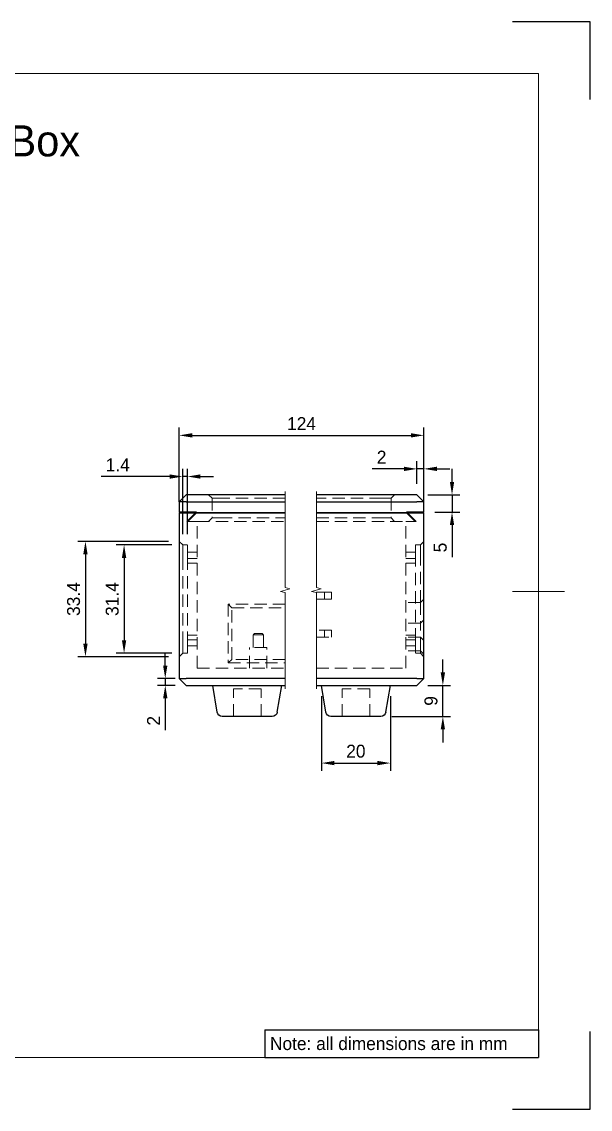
# Model space of a CAD drawing. Header units: millimetres. Extents: x 0 to 297, y 0 to 210.
# Drawn here: x 187.2 to 297, y 0 to 210 of the extents above; entities that cross this region are included whole.
import ezdxf

# ---------------------------------------------------------------- set-up
doc = ezdxf.new("R2010")
doc.units = ezdxf.units.MM
doc.header["$LTSCALE"] = 0.75
doc.linetypes.add('HIDDEN2', pattern=[4.7625, 3.175, -1.5875])
for name, color, linetype, lineweight in [('BORDER', 7, 'Continuous', 13), ('Break Lines', 7, 'Continuous', 13), ('Custom Tables', 7, 'Continuous', 13), ('FD_Dimensions', 7, 'Continuous', 13), ('Hidden', 7, 'HIDDEN2', 13), ('Notes', 7, 'Continuous', 13), ('Visible', 7, 'Continuous', 25)]:
    doc.layers.add(name, color=color, linetype=linetype, lineweight=lineweight)
doc.styles.get("Standard").update_dxf_attribs({"font": ''})
doc.styles.get('Standard').set_extended_font_data('Inter Variable Text Medium')
doc.dimstyles.new('Dim-ISO-25', dxfattribs={"dimtxt": 2.5, "dimasz": 2.5, "dimexe": 1.5, "dimexo": 2.1, "dimgap": 1, "dimtad": 1, "dimdsep": 46, "dimtxsty": 'Standard', "dimcen": 0, "dimazin": 2, "dimtp": 0.1, "dimtm": 0.1, "dimtfac": 0.72, "dimtmove": 0, "dimatfit": 3, "dimfxl": 1, "dimarcsym": 0})

# ---------------------------------------------------------------- blocks, each defined once
blk = doc.blocks.new('ISO_A4(L)_SHEET')
at = {"layer": 'BORDER'}
for p, q in [((287, 200), (20, 200)), ((287, 10), (287, 200)), ((292, 100), (282, 100)), ((287, 10), (20, 10))]:
    blk.add_line(p, q, dxfattribs=at)
at = {"layer": 'Defpoints'}
for p, q in [((297, 210), (282, 210)), ((297, 195), (297, 210)), ((297, 0), (297, 15)), ((282, 0), (297, 0))]:
    blk.add_line(p, q, dxfattribs=at)
blk = doc.blocks.new('*D53')
at = {"layer": 'Defpoints', "color": 0, "transparency": 16777216}
for p in [(217.623815, 109.646632), (199.510727, 87.379965), (217.623815, 87.379965)]:
    blk.add_point(p, dxfattribs=at)
at = {"layer": 'FD_Dimensions', "color": 0, "lineweight": -2, "transparency": 16777216}
for p, q in [((215.523815, 109.646632), (198.010727, 109.646632)), ((199.510727, 107.146632), (199.510727, 89.879965)), ((215.523815, 87.379965), (198.010727, 87.379965))]:
    blk.add_line(p, q, dxfattribs=at)
at = {"layer": 'FD_Dimensions', "color": 0, "transparency": 16777216}
for points in [[(199.09406, 107.146632), (199.927394, 107.146632), (199.510727, 109.646632)], [(199.09406, 89.879965), (199.927394, 89.879965), (199.510727, 87.379965)]]:
    blk.add_solid(points, dxfattribs=at)
at = {"layer": 'FD_Dimensions', "color": 0, "transparency": 16777216, "insert": (197.22717, 98.513299), "char_height": 2.5, "attachment_point": 5, "rotation": 90}
blk.add_mtext('33.4', dxfattribs=at)
blk = doc.blocks.new('*D54')
at = {"layer": 'Defpoints', "color": 0, "transparency": 16777216}
for p in [(218.290482, 108.979965), (206.975561, 88.046632), (218.290482, 88.046632)]:
    blk.add_point(p, dxfattribs=at)
at = {"layer": 'FD_Dimensions', "color": 0, "lineweight": -2, "transparency": 16777216}
for p, q in [((216.190482, 108.979965), (205.475561, 108.979965)), ((206.975561, 106.479965), (206.975561, 90.546632)), ((216.190482, 88.046632), (205.475561, 88.046632))]:
    blk.add_line(p, q, dxfattribs=at)
at = {"layer": 'FD_Dimensions', "color": 0, "transparency": 16777216}
for points in [[(206.558894, 106.479965), (207.392228, 106.479965), (206.975561, 108.979965)], [(206.558894, 90.546632), (207.392228, 90.546632), (206.975561, 88.046632)]]:
    blk.add_solid(points, dxfattribs=at)
at = {"layer": 'FD_Dimensions', "color": 0, "transparency": 16777216, "insert": (204.692004, 98.513299), "char_height": 2.5, "attachment_point": 5, "rotation": 90}
blk.add_mtext('31.4', dxfattribs=at)
blk = doc.blocks.new('*D55')
at = {"layer": 'Defpoints', "color": 0, "transparency": 16777216}
for p in [(219.223815, 122.178259), (218.290482, 108.979965), (219.223815, 108.979965)]:
    blk.add_point(p, dxfattribs=at)
at = {"layer": 'FD_Dimensions', "color": 0, "lineweight": -2, "transparency": 16777216}
for p, q in [((215.790482, 122.178259), (202.558938, 122.178259)), ((218.290482, 111.079965), (218.290482, 123.678259)), ((219.223815, 122.178259), (218.290482, 122.178259)), ((219.223815, 111.079965), (219.223815, 123.678259)), ((221.723815, 122.178259), (224.223815, 122.178259))]:
    blk.add_line(p, q, dxfattribs=at)
at = {"layer": 'FD_Dimensions', "color": 0, "transparency": 16777216}
for points in [[(215.790482, 122.594925), (215.790482, 121.761592), (218.290482, 122.178259)], [(221.723815, 122.594925), (221.723815, 121.761592), (219.223815, 122.178259)]]:
    blk.add_solid(points, dxfattribs=at)
at = {"layer": 'FD_Dimensions', "color": 0, "transparency": 16777216, "insert": (205.748535, 124.440843), "char_height": 2.5, "attachment_point": 5}
blk.add_mtext('1.4', dxfattribs=at)
blk = doc.blocks.new('*Z20')
at = {"layer": 'Break Lines'}
blk.add_lwpolyline([(238.102089, 81.196632), (238.102089, 99.759132), (237.192089, 100.002882), (239.012089, 100.490382), (238.102089, 100.734132), (238.102089, 119.296632)], dxfattribs=at)
blk = doc.blocks.new('*Z21')
at = {"layer": 'Break Lines'}
blk.add_lwpolyline([(244.102089, 81.196632), (244.102089, 99.759132), (243.192089, 100.002882), (245.012089, 100.490382), (244.102089, 100.734132), (244.102089, 119.296632)], dxfattribs=at)
blk = doc.blocks.new('*D59')
at = {"layer": 'Defpoints', "color": 0, "transparency": 16777216}
for p in [(245.072163, 81.846632), (258.405497, 81.846632), (258.405497, 66.846632)]:
    blk.add_point(p, dxfattribs=at)
at = {"layer": 'FD_Dimensions', "color": 0, "lineweight": -2, "transparency": 16777216}
for p, q in [((245.072163, 79.746632), (245.072163, 65.346632)), ((258.405497, 79.746632), (258.405497, 65.346632)), ((247.572163, 66.846632), (255.905497, 66.846632))]:
    blk.add_line(p, q, dxfattribs=at)
at = {"layer": 'FD_Dimensions', "color": 0, "transparency": 16777216}
for points in [[(247.572163, 67.263299), (247.572163, 66.429965), (245.072163, 66.846632)], [(255.905497, 67.263299), (255.905497, 66.429965), (258.405497, 66.846632)]]:
    blk.add_solid(points, dxfattribs=at)
at = {"layer": 'FD_Dimensions', "color": 0, "transparency": 16777216, "insert": (251.73883, 69.130189), "char_height": 2.5, "attachment_point": 5}
blk.add_mtext('20', dxfattribs=at)
blk = doc.blocks.new('*T28')
at = {"layer": 'Custom Tables', "color": 0, "linetype": 'ByBlock', "lineweight": -2, "transparency": 16777216}
for p, q in [((0, 0), (52.847744, 0)), ((0, 0), (0, -5.333333)), ((52.847744, 0), (52.847744, -5.333333)), ((0, -5.333333), (52.847744, -5.333333))]:
    blk.add_line(p, q, dxfattribs=at)
at = {"layer": 'Custom Tables', "color": 0, "transparency": 16777216, "insert": (1, -2.666667), "char_height": 2.5, "width": 50.847744, "attachment_point": 4}
blk.add_mtext('Note: all dimensions are in mm', dxfattribs=at)
blk = doc.blocks.new('*D62')
at = {"layer": 'Defpoints', "color": 0, "transparency": 16777216}
for p in [(263.53883, 81.846632), (268.537043, 81.846632), (256.55837, 75.846632)]:
    blk.add_point(p, dxfattribs=at)
at = {"layer": 'FD_Dimensions', "color": 0, "lineweight": -2, "transparency": 16777216}
for p, q in [((268.537043, 84.346632), (268.537043, 86.846632)), ((265.63883, 81.846632), (270.037043, 81.846632)), ((268.537043, 75.846632), (268.537043, 81.846632)), ((258.65837, 75.846632), (270.037043, 75.846632)), ((268.537043, 73.346632), (268.537043, 70.846632))]:
    blk.add_line(p, q, dxfattribs=at)
at = {"layer": 'FD_Dimensions', "color": 0, "transparency": 16777216}
for points in [[(268.120376, 84.346632), (268.953709, 84.346632), (268.537043, 81.846632)], [(268.120376, 73.346632), (268.953709, 73.346632), (268.537043, 75.846632)]]:
    blk.add_solid(points, dxfattribs=at)
at = {"layer": 'FD_Dimensions', "color": 0, "transparency": 16777216, "insert": (266.25013, 78.846632), "char_height": 2.5, "attachment_point": 5, "rotation": 90}
blk.add_mtext('9', dxfattribs=at)
blk = doc.blocks.new('*D63')
at = {"layer": 'Defpoints', "color": 0, "transparency": 16777216}
for p in [(263.53883, 123.659654), (263.53883, 118.646632), (264.872163, 117.313299)]:
    blk.add_point(p, dxfattribs=at)
at = {"layer": 'FD_Dimensions', "color": 0, "lineweight": -2, "transparency": 16777216}
for p, q in [((263.53883, 120.746632), (263.53883, 125.159654)), ((264.872163, 119.413299), (264.872163, 125.159654)), ((261.03883, 123.659654), (254.884468, 123.659654)), ((264.872163, 123.659654), (263.53883, 123.659654)), ((267.372163, 123.659654), (269.872163, 123.659654))]:
    blk.add_line(p, q, dxfattribs=at)
at = {"layer": 'FD_Dimensions', "color": 0, "transparency": 16777216}
for points in [[(261.03883, 124.076321), (261.03883, 123.242987), (263.53883, 123.659654)], [(267.372163, 124.076321), (267.372163, 123.242987), (264.872163, 123.659654)]]:
    blk.add_solid(points, dxfattribs=at)
at = {"layer": 'FD_Dimensions', "color": 0, "transparency": 16777216, "insert": (256.711649, 125.926432), "char_height": 2.5, "attachment_point": 5}
blk.add_mtext('2', dxfattribs=at)
blk = doc.blocks.new('*D64')
at = {"layer": 'Defpoints', "color": 0, "transparency": 16777216}
for p in [(263.53883, 118.646632), (264.872163, 115.313299), (270.308006, 115.313299)]:
    blk.add_point(p, dxfattribs=at)
at = {"layer": 'FD_Dimensions', "color": 0, "lineweight": -2, "transparency": 16777216}
for p, q in [((270.308006, 121.146632), (270.308006, 123.646632)), ((265.63883, 118.646632), (271.808006, 118.646632)), ((270.308006, 118.646632), (270.308006, 115.313299)), ((266.972163, 115.313299), (271.808006, 115.313299)), ((270.308006, 112.813299), (270.308006, 106.625379))]:
    blk.add_line(p, q, dxfattribs=at)
at = {"layer": 'FD_Dimensions', "color": 0, "transparency": 16777216}
for points in [[(269.891339, 121.146632), (270.724673, 121.146632), (270.308006, 118.646632)], [(269.891339, 112.813299), (270.724673, 112.813299), (270.308006, 115.313299)]]:
    blk.add_solid(points, dxfattribs=at)
at = {"layer": 'FD_Dimensions', "color": 0, "transparency": 16777216, "insert": (268.041228, 108.469339), "char_height": 2.5, "attachment_point": 5, "rotation": 90}
blk.add_mtext('5', dxfattribs=at)
blk = doc.blocks.new('*D65')
at = {"layer": 'Defpoints', "color": 0, "transparency": 16777216}
for p in [(218.957148, 83.179965), (214.927301, 81.846632), (218.957148, 81.846632)]:
    blk.add_point(p, dxfattribs=at)
at = {"layer": 'FD_Dimensions', "color": 0, "lineweight": -2, "transparency": 16777216}
for p, q in [((214.927301, 85.679965), (214.927301, 88.179965)), ((216.857148, 83.179965), (213.427301, 83.179965)), ((214.927301, 83.179965), (214.927301, 81.846632)), ((216.857148, 81.846632), (213.427301, 81.846632)), ((214.927301, 79.346632), (214.927301, 73.19227))]:
    blk.add_line(p, q, dxfattribs=at)
at = {"layer": 'FD_Dimensions', "color": 0, "transparency": 16777216}
for points in [[(214.510634, 85.679965), (215.343968, 85.679965), (214.927301, 83.179965)], [(214.510634, 79.346632), (215.343968, 79.346632), (214.927301, 81.846632)]]:
    blk.add_solid(points, dxfattribs=at)
at = {"layer": 'FD_Dimensions', "color": 0, "transparency": 16777216, "insert": (212.660522, 75.019451), "char_height": 2.5, "attachment_point": 5, "rotation": 90}
blk.add_mtext('2', dxfattribs=at)
blk = doc.blocks.new('*D66')
at = {"layer": 'Defpoints', "color": 0, "transparency": 16777216}
for p in [(264.872163, 130.131937), (217.623815, 115.179965), (264.872163, 115.179965)]:
    blk.add_point(p, dxfattribs=at)
at = {"layer": 'FD_Dimensions', "color": 0, "lineweight": -2, "transparency": 16777216}
for p, q in [((217.623815, 117.279965), (217.623815, 131.631937)), ((264.872163, 117.279965), (264.872163, 131.631937)), ((220.123815, 130.131937), (262.372163, 130.131937))]:
    blk.add_line(p, q, dxfattribs=at)
at = {"layer": 'FD_Dimensions', "color": 0, "transparency": 16777216}
for points in [[(220.123815, 130.548604), (220.123815, 129.715271), (217.623815, 130.131937)], [(262.372163, 130.548604), (262.372163, 129.715271), (264.872163, 130.131937)]]:
    blk.add_solid(points, dxfattribs=at)
at = {"layer": 'FD_Dimensions', "color": 0, "transparency": 16777216, "insert": (241.247989, 132.398716), "char_height": 2.5, "attachment_point": 5}
blk.add_mtext('124', dxfattribs=at)

msp = doc.modelspace()

# ---------------------------------------------------------------- linework, layer by layer
at = {"layer": 'Hidden', "extrusion": (0, 1, 0)}
for p, q in [((223.957147, 117.979965), (223.29048, 118.646632)), ((223.957147, 117.979965), (225.478555, 117.979965)), ((223.957147, 117.979965), (223.957147, 114.179965)), ((238.102089, 117.979965), (225.478555, 117.979965)), ((256.726904, 117.979965), (244.102089, 117.979965)), ((256.726904, 117.979965), (258.538831, 117.979965)), ((258.538831, 117.979965), (259.205498, 118.646632)), ((258.538831, 117.979965), (258.538831, 114.179965)), ((220.768586, 115.179965), (219.10192, 113.513299)), ((219.10192, 113.513299), (221.090482, 113.513299)), ((220.957148, 115.179965), (219.290482, 113.513299)), ((221.090482, 85.179965), (221.090482, 113.513299)), ((221.090482, 113.513299), (238.102089, 113.513299)), ((223.957147, 114.179965), (223.29048, 113.513299)), ((225.478555, 114.179965), (223.957147, 114.179965)), ((225.478555, 114.179965), (238.102089, 114.179965)), ((244.102089, 114.179965), (256.726904, 114.179965)), ((244.102089, 113.513299), (261.405497, 113.513299)), ((258.538831, 114.179965), (256.726904, 114.179965)), ((258.538831, 114.179965), (259.205498, 113.513299)), ((261.405497, 85.179965), (261.405497, 113.513299)), ((261.405497, 113.513299), (263.394059, 113.513299)), ((263.205497, 113.513299), (261.53883, 115.179965)), ((263.394059, 113.513299), (261.727392, 115.179965)), ((218.290482, 108.979965), (217.623815, 109.646632)), ((264.205497, 108.979965), (264.872163, 109.646632)), ((218.290482, 106.513298), (218.290482, 108.979965)), ((218.290482, 108.979965), (219.223815, 108.979965)), ((219.223815, 106.513298), (219.223815, 108.979965)), ((219.223815, 107.546632), (221.090482, 107.546632)), ((263.272163, 107.546632), (261.405497, 107.546632)), ((264.205497, 108.979965), (263.272163, 108.979965)), ((263.272163, 108.979965), (263.272163, 106.513298)), ((264.205497, 108.979965), (264.205497, 106.513298)), ((218.290482, 106.513298), (218.290482, 90.513297)), ((219.223815, 106.513298), (219.223815, 90.513297)), ((219.223815, 106.379965), (221.090482, 106.379965)), ((219.223815, 105.479965), (221.090482, 105.479965)), ((263.272163, 106.379965), (261.405497, 106.379965)), ((263.272163, 105.479965), (261.405497, 105.479965)), ((263.272163, 90.513297), (263.272163, 106.513298)), ((264.205497, 97.846632), (264.205497, 106.513298)), ((244.102089, 99.846632), (245.672163, 99.846632)), ((247.005497, 99.846632), (245.672163, 99.846632)), ((245.672163, 99.846632), (245.672163, 98.513299)), ((247.005497, 98.513299), (247.005497, 99.846632)), ((238.102089, 97.513299), (227.090482, 97.513299)), ((227.090482, 97.513299), (227.757148, 96.846632)), ((227.090482, 97.513299), (227.090482, 86.179965)), ((227.757148, 96.846632), (238.102089, 96.846632)), ((227.757148, 86.846632), (227.757148, 96.846632)), ((244.102089, 98.513299), (245.672163, 98.513299)), ((245.672163, 98.513299), (247.005497, 98.513299)), ((264.205497, 97.846632), (261.405497, 97.846632)), ((264.205497, 97.846632), (264.872163, 98.513299)), ((264.205497, 97.846632), (264.205497, 93.846632)), ((264.205497, 93.846632), (264.872163, 94.513299)), ((247.005497, 92.513299), (244.102089, 92.513299)), ((245.672163, 91.179965), (245.672163, 92.513299)), ((247.005497, 91.179965), (247.005497, 92.513299)), ((264.205497, 93.846632), (261.405497, 93.846632)), ((264.205497, 93.846632), (264.205497, 93.513299)), ((264.205497, 88.846632), (264.205497, 93.513299)), ((218.290482, 88.046632), (218.290482, 90.513297)), ((219.223815, 91.546632), (221.090482, 91.546632)), ((219.223815, 90.646632), (221.090482, 90.646632)), ((219.223815, 88.046632), (219.223815, 90.513297)), ((232.157148, 91.846632), (231.890482, 91.579965)), ((233.890482, 91.579965), (231.890482, 91.579965)), ((231.890482, 89.179965), (231.890482, 91.579965)), ((232.157148, 91.846632), (233.623815, 91.846632)), ((233.623815, 91.846632), (233.890482, 91.579965)), ((233.890482, 89.179965), (233.890482, 91.579965)), ((244.102089, 91.179965), (247.005497, 91.179965)), ((263.272163, 91.546632), (261.405497, 91.546632)), ((264.205497, 91.179965), (261.405497, 91.179965)), ((263.272163, 90.646632), (261.405497, 90.646632)), ((263.272163, 90.513297), (263.272163, 88.046632)), ((264.205497, 91.179965), (264.872163, 90.513299)), ((219.223815, 89.479965), (221.090482, 89.479965)), ((234.557148, 89.179965), (231.223815, 89.179965)), ((231.223815, 85.179965), (231.223815, 89.179965)), ((234.557148, 85.179965), (234.557148, 89.179965)), ((263.272163, 89.479965), (261.405497, 89.479965)), ((264.205497, 88.513299), (261.405497, 88.513299)), ((264.205497, 88.846632), (264.205497, 88.513299)), ((264.205497, 88.513299), (264.872163, 87.846632)), ((264.205497, 88.513299), (264.205497, 88.046632)), ((218.290482, 88.046632), (217.623815, 87.379965)), ((218.290482, 88.046632), (219.223815, 88.046632)), ((227.090482, 86.179965), (227.757148, 86.846632)), ((227.090482, 86.179965), (238.102089, 86.179965)), ((238.102089, 86.846632), (227.757148, 86.846632)), ((264.205497, 88.046632), (263.272163, 88.046632)), ((264.205497, 88.046632), (264.872163, 87.379965)), ((221.090482, 85.179965), (238.102089, 85.179965)), ((244.102089, 85.179965), (261.405497, 85.179965)), ((233.423815, 81.179965), (228.090482, 81.179965)), ((228.090482, 75.846632), (228.090482, 81.179965)), ((233.423815, 75.846632), (233.423815, 81.179965)), ((254.405497, 81.179965), (249.072163, 81.179965)), ((249.072163, 75.846632), (249.072163, 81.179965)), ((254.405497, 75.846632), (254.405497, 81.179965))]:
    msp.add_line(p, q, dxfattribs=at)
at = {"layer": 'Visible', "extrusion": (0, 1, 0)}
for p, q in [((217.623815, 117.313299), (218.957148, 118.646632)), ((238.102089, 118.646632), (218.957148, 118.646632)), ((263.53883, 118.646632), (244.102089, 118.646632)), ((263.53883, 118.646632), (264.872163, 117.313299)), ((218.957148, 117.313299), (217.623815, 117.313299)), ((217.623815, 117.313299), (217.623815, 115.313299)), ((218.957148, 117.313299), (238.102089, 117.313299)), ((244.102089, 117.313299), (263.53883, 117.313299)), ((264.872163, 117.313299), (263.53883, 117.313299)), ((264.872163, 115.313299), (264.872163, 117.313299)), ((218.957148, 115.313299), (217.623815, 115.313299)), ((217.623815, 115.179965), (217.623815, 83.179965)), ((217.623815, 115.179965), (218.957148, 115.179965)), ((220.957148, 115.313299), (218.957148, 115.313299)), ((218.957148, 115.179965), (238.102089, 115.179965)), ((220.957148, 115.179965), (220.957148, 115.313299)), ((238.102089, 115.179965), (220.957148, 115.179965)), ((244.102089, 115.179965), (263.53883, 115.179965)), ((261.53883, 115.179965), (244.102089, 115.179965)), ((261.53883, 115.313299), (261.53883, 115.179965)), ((263.53883, 115.313299), (261.53883, 115.313299)), ((264.872163, 115.313299), (263.53883, 115.313299)), ((263.53883, 115.179965), (264.872163, 115.179965)), ((264.872163, 83.179965), (264.872163, 115.179965)), ((218.957148, 81.846632), (217.623815, 83.179965)), ((217.623815, 83.179965), (218.957148, 83.179965)), ((238.102089, 83.179965), (218.957148, 83.179965)), ((263.53883, 83.179965), (244.102089, 83.179965)), ((264.872163, 83.179965), (263.53883, 81.846632)), ((263.53883, 83.179965), (264.872163, 83.179965)), ((218.957148, 81.846632), (238.102089, 81.846632)), ((224.951215, 76.682233), (224.090482, 81.846632)), ((236.563082, 76.682233), (237.423815, 81.846632)), ((244.102089, 81.846632), (263.53883, 81.846632)), ((245.932897, 76.682233), (245.072163, 81.846632)), ((257.544764, 76.682233), (258.405497, 81.846632)), ((235.576688, 75.846632), (225.937609, 75.846632)), ((256.55837, 75.846632), (246.91929, 75.846632))]:
    msp.add_line(p, q, dxfattribs=at)
at = {"layer": 'Visible', "extrusion": (0, 0, -1)}
for centre, start, end in [((-225.937609, 76.846632), 270, 350.537678), ((-235.576688, 76.846632), 189.462322, 270), ((-246.91929, 76.846632), 270, 350.537678), ((-256.55837, 76.846632), 189.462322, 270)]:
    msp.add_arc(centre, 1, start, end, dxfattribs=at)

# ---------------------------------------------------------------- block references
msp.add_blockref('*T28', (234.152256, 15.333333))
at = {"layer": 'BORDER'}
msp.add_blockref('ISO_A4(L)_SHEET', (0, 0), dxfattribs=at)
at = {"layer": 'Break Lines'}
for name in ['*Z20', '*Z21']:
    msp.add_blockref(name, (0, 0), dxfattribs=at)

# ---------------------------------------------------------------- texts
at = {"layer": 'Notes', "insert": (20, 200), "char_height": 6, "attachment_point": 1}
msp.add_mtext_dynamic_manual_height_columns('\\pi133.5;\\P\\pi80.37584;Enclosure Dimensions: Box', width=267, gutter_width=12.5, heights=[0], dxfattribs=at)

# ---------------------------------------------------------------- dimensions: what is measured, and where the dimension line sits
at = {"layer": 'FD_Dimensions'}
dim = msp.add_linear_dim(base=(264.872163, 130.131937), p1=(217.623815, 115.179965), p2=(264.872163, 115.179965), text='124', dimstyle='Dim-ISO-25', override={"dimlfac": 1, "dimtmove": 0}, dxfattribs=at)
dim.commit()
dim.dimension.update_dxf_attribs({"geometry": '*D66', "text_midpoint": (241.247989, 130.131937), "dimtype": 160})
for base, p1, p2, angle, override, picture, middle in [((219.223815, 122.178259), (218.290482, 108.979965), (219.223815, 108.979965), 0, {"dimlfac": 1.5, "dimtmove": 0}, '*D55', (205.748535, 122.178259)), ((199.510727, 87.379965), (217.623815, 109.646632), (217.623815, 87.379965), 270, {"dimlfac": 1.5}, '*D53', (199.510727, 98.513299)), ((206.975561, 88.046632), (218.290482, 108.979965), (218.290482, 88.046632), 270, {"dimlfac": 1.5}, '*D54', (206.975561, 98.513299))]:
    dim = msp.add_linear_dim(base=base, p1=p1, p2=p2, angle=angle, dimstyle='Dim-ISO-25', override=override, dxfattribs=at)
    dim.commit()
    dim.dimension.update_dxf_attribs({"geometry": picture, "text_midpoint": middle, "dimtype": 161})
for base, p1, p2, angle, picture, middle in [((263.53883, 123.659654), (264.872163, 117.313299), (263.53883, 118.646632), 180, '*D63', (256.711649, 125.926432)), ((270.308006, 115.313299), (263.53883, 118.646632), (264.872163, 115.313299), 270, '*D64', (268.041228, 108.469339)), ((214.927301, 81.846632), (218.957148, 83.179965), (218.957148, 81.846632), 270, '*D65', (212.660522, 75.019451)), ((268.537043, 81.846632), (256.55837, 75.846632), (263.53883, 81.846632), 270, '*D62', (266.25013, 78.846632))]:
    dim = msp.add_linear_dim(base=base, p1=p1, p2=p2, angle=angle, dimstyle='Dim-ISO-25', override={"dimlfac": 1.5, "dimclrd": 0, "dimclre": 0}, dxfattribs=at)
    dim.commit()
    dim.dimension.update_dxf_attribs({"geometry": picture, "text_midpoint": middle})
dim = msp.add_aligned_dim(p1=(245.072163, 81.846632), p2=(258.405497, 81.846632), distance=-15, dimstyle='Dim-ISO-25', override={"dimlfac": 1.5, "dimclrd": 0, "dimclre": 0}, dxfattribs=at)
dim.commit()
dim.dimension.update_dxf_attribs({"geometry": '*D59', "text_midpoint": (251.73883, 69.130189)})

doc.saveas('drawing.dxf')
